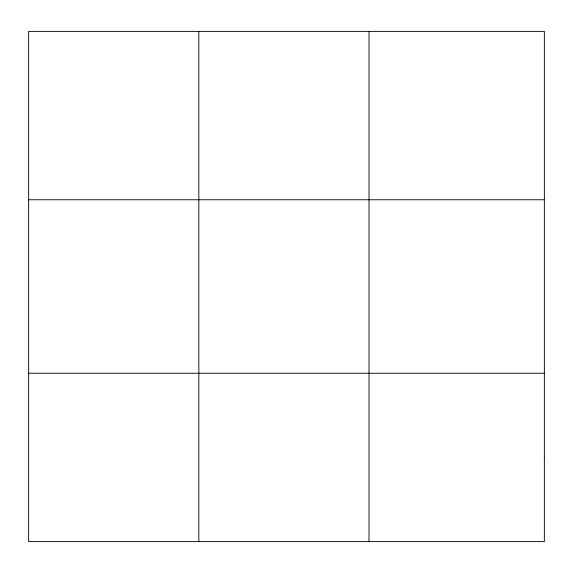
<?xml version="1.0" encoding="UTF-8"?>
<svg xmlns="http://www.w3.org/2000/svg" width="573" height="573" viewBox="0 0 573 573"><rect width="100%" height="100%" fill="white"/><g stroke="black" fill="none" stroke-linecap="round" stroke-linejoin="round"><path stroke-width="0.86" d="M198.831 31.386L198.831 541.614M369.012 31.386L369.012 541.614M28.65 199.762L544.35 199.762M28.65 373.238L544.35 373.238M544.35 457.426L544.35 541.614L28.65 541.614L28.65 31.386L544.35 31.386L544.35 457.426"/></g></svg>
